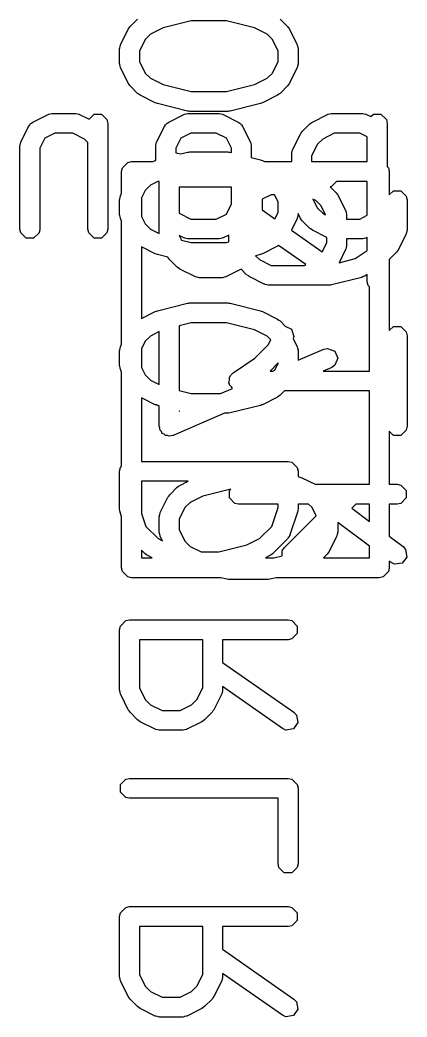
# Model space of a CAD drawing. Header units: inches. Extents: x 0.38 to 5.39, y 0.07 to 3.28.
# Drawn here: x 1.0491 to 1.126, y 2.6034 to 2.8015 of the extents above; entities that cross this region are included whole.
import ezdxf

# ---------------------------------------------------------------- set-up
doc = ezdxf.new("R2010")
doc.units = ezdxf.units.IN
doc.header["$MEASUREMENT"] = 0
doc.layers.add('BLACK', color=250, linetype='CONTINUOUS')

msp = doc.modelspace()

# ---------------------------------------------------------------- linework, layer by layer
at = {"layer": 'BLACK', "linetype": 'CONTINUOUS'}
for p, q in [((1.07064, 2.7997), (1.07083, 2.79995)), ((1.07083, 2.79995), (1.07101, 2.80021)), ((1.07101, 2.80021), (1.07251, 2.80171)), ((1.07759, 2.79996), (1.07507, 2.7987)), ((1.08314, 2.80135), (1.07759, 2.79996)), ((1.09016, 2.80135), (1.08314, 2.80135)), ((1.09571, 2.79996), (1.09016, 2.80135)), ((1.09823, 2.7987), (1.09571, 2.79996)), ((1.10079, 2.80171), (1.10229, 2.80021)), ((1.10229, 2.80021), (1.10247, 2.79995)), ((1.10247, 2.79995), (1.10266, 2.7997)), ((1.06914, 2.7967), (1.07064, 2.7997)), ((1.07507, 2.7987), (1.07402, 2.79765)), ((1.09928, 2.79765), (1.09823, 2.7987)), ((1.10266, 2.7997), (1.10416, 2.7967)), ((1.06894, 2.79596), (1.06902, 2.79626)), ((1.06902, 2.79626), (1.06908, 2.79657)), ((1.06908, 2.79657), (1.06911, 2.7966)), ((1.06911, 2.7966), (1.06914, 2.7967)), ((1.07402, 2.79765), (1.07287, 2.79535)), ((1.10043, 2.79535), (1.09928, 2.79765)), ((1.10416, 2.7967), (1.10418, 2.7966)), ((1.10418, 2.7966), (1.10422, 2.79657)), ((1.10422, 2.79657), (1.10428, 2.79626)), ((1.10428, 2.79626), (1.10436, 2.79596)), ((1.06893, 2.79582), (1.06895, 2.79591)), ((1.06893, 2.79282), (1.06893, 2.79582)), ((1.06895, 2.79591), (1.06894, 2.79596)), ((1.07287, 2.79535), (1.07287, 2.79328)), ((1.10043, 2.79328), (1.10043, 2.79535)), ((1.10436, 2.79596), (1.10435, 2.79591)), ((1.10435, 2.79591), (1.10437, 2.79582)), ((1.10437, 2.79582), (1.10437, 2.79282)), ((1.06895, 2.79272), (1.06893, 2.79282)), ((1.06894, 2.79268), (1.06895, 2.79272)), ((1.06902, 2.79237), (1.06894, 2.79268)), ((1.06908, 2.79206), (1.06902, 2.79237)), ((1.06911, 2.79203), (1.06908, 2.79206)), ((1.06914, 2.79194), (1.06911, 2.79203)), ((1.07287, 2.79328), (1.07402, 2.79098)), ((1.09928, 2.79098), (1.10043, 2.79328)), ((1.10418, 2.79203), (1.10416, 2.79194)), ((1.10422, 2.79206), (1.10418, 2.79203)), ((1.10428, 2.79237), (1.10422, 2.79206)), ((1.10436, 2.79268), (1.10428, 2.79237)), ((1.10437, 2.79282), (1.10435, 2.79272)), ((1.10435, 2.79272), (1.10436, 2.79268)), ((1.07064, 2.78894), (1.06914, 2.79194)), ((1.07402, 2.79098), (1.07507, 2.78994)), ((1.09823, 2.78994), (1.09928, 2.79098)), ((1.10416, 2.79194), (1.10266, 2.78894)), ((1.07083, 2.78869), (1.07064, 2.78894)), ((1.07101, 2.78843), (1.07083, 2.78869)), ((1.07251, 2.78693), (1.07101, 2.78843)), ((1.07507, 2.78994), (1.07759, 2.78867)), ((1.07759, 2.78867), (1.08314, 2.78729)), ((1.09016, 2.78729), (1.09571, 2.78867)), ((1.09571, 2.78867), (1.09823, 2.78994)), ((1.10229, 2.78843), (1.10079, 2.78693)), ((1.10247, 2.78869), (1.10229, 2.78843)), ((1.10266, 2.78894), (1.10247, 2.78869)), ((1.07277, 2.78675), (1.07251, 2.78693)), ((1.07302, 2.78656), (1.07277, 2.78675)), ((1.07602, 2.78506), (1.07302, 2.78656)), ((1.08314, 2.78729), (1.09016, 2.78729)), ((1.10028, 2.78656), (1.09728, 2.78506)), ((1.10053, 2.78675), (1.10028, 2.78656)), ((1.10079, 2.78693), (1.10053, 2.78675)), ((1.07623, 2.785), (1.07602, 2.78506)), ((1.07642, 2.78491), (1.07623, 2.785)), ((1.08242, 2.78341), (1.07642, 2.78491)), ((1.09688, 2.78491), (1.09088, 2.78341)), ((1.09707, 2.785), (1.09688, 2.78491)), ((1.09728, 2.78506), (1.09707, 2.785)), ((1.05172, 2.78124), (1.05472, 2.78274)), ((1.05472, 2.78274), (1.05481, 2.78277)), ((1.05481, 2.78277), (1.05484, 2.7828)), ((1.05484, 2.7828), (1.05515, 2.78286)), ((1.05515, 2.78286), (1.05546, 2.78295)), ((1.05546, 2.78295), (1.0555, 2.78293)), ((1.0555, 2.78293), (1.0556, 2.78295)), ((1.0556, 2.78295), (1.0601, 2.78295)), ((1.0601, 2.78295), (1.06019, 2.78293)), ((1.06019, 2.78293), (1.06024, 2.78295)), ((1.06024, 2.78295), (1.06054, 2.78286)), ((1.06054, 2.78286), (1.06085, 2.7828)), ((1.06085, 2.7828), (1.06088, 2.78277)), ((1.06088, 2.78277), (1.06098, 2.78274)), ((1.06098, 2.78274), (1.06285, 2.78181)), ((1.06285, 2.78181), (1.06384, 2.7828)), ((1.06384, 2.7828), (1.06535, 2.7828)), ((1.06535, 2.7828), (1.06642, 2.78174)), ((1.07871, 2.78124), (1.08171, 2.78274)), ((1.08171, 2.78274), (1.08181, 2.78277)), ((1.08181, 2.78277), (1.08184, 2.7828)), ((1.08184, 2.7828), (1.08215, 2.78286)), ((1.08215, 2.78286), (1.08246, 2.78295)), ((1.08266, 2.7834), (1.08242, 2.78341)), ((1.08246, 2.78295), (1.0825, 2.78293)), ((1.0825, 2.78293), (1.08259, 2.78295)), ((1.08259, 2.78295), (1.08859, 2.78295)), ((1.0829, 2.78335), (1.08266, 2.7834)), ((1.0904, 2.78335), (1.0829, 2.78335)), ((1.08859, 2.78295), (1.08869, 2.78293)), ((1.08869, 2.78293), (1.08873, 2.78295)), ((1.08873, 2.78295), (1.08904, 2.78286)), ((1.08904, 2.78286), (1.08935, 2.7828)), ((1.08935, 2.7828), (1.08938, 2.78277)), ((1.08938, 2.78277), (1.08947, 2.78274)), ((1.08947, 2.78274), (1.09247, 2.78124)), ((1.09064, 2.7834), (1.0904, 2.78335)), ((1.09088, 2.78341), (1.09064, 2.7834)), ((1.10721, 2.78124), (1.11021, 2.78274)), ((1.11021, 2.78274), (1.11031, 2.78277)), ((1.11031, 2.78277), (1.11034, 2.7828)), ((1.11034, 2.7828), (1.11065, 2.78286)), ((1.11065, 2.78286), (1.11095, 2.78295)), ((1.11095, 2.78295), (1.11099, 2.78293)), ((1.11099, 2.78293), (1.11109, 2.78295)), ((1.11109, 2.78295), (1.11709, 2.78295)), ((1.11709, 2.78295), (1.11719, 2.78293)), ((1.11719, 2.78293), (1.11723, 2.78295)), ((1.11723, 2.78295), (1.11753, 2.78286)), ((1.11753, 2.78286), (1.11784, 2.7828)), ((1.11784, 2.7828), (1.11788, 2.78277)), ((1.11788, 2.78277), (1.11797, 2.78274)), ((1.11797, 2.78274), (1.11884, 2.78231)), ((1.11884, 2.78231), (1.11934, 2.7828)), ((1.11934, 2.7828), (1.12084, 2.7828)), ((1.12084, 2.7828), (1.12191, 2.78174)), ((1.04934, 2.77736), (1.05084, 2.78036)), ((1.05084, 2.78036), (1.05108, 2.78067)), ((1.05108, 2.78067), (1.05111, 2.78077)), ((1.05111, 2.78077), (1.05122, 2.78086)), ((1.05122, 2.78086), (1.05131, 2.78097)), ((1.05131, 2.78097), (1.05141, 2.781)), ((1.05141, 2.781), (1.05172, 2.78124)), ((1.06642, 2.78174), (1.06657, 2.78098)), ((1.06657, 2.78098), (1.06657, 2.75998)), ((1.07633, 2.77736), (1.07783, 2.78036)), ((1.07783, 2.78036), (1.07807, 2.78067)), ((1.07807, 2.78067), (1.07811, 2.78077)), ((1.07811, 2.78077), (1.07822, 2.78086)), ((1.07822, 2.78086), (1.07831, 2.78097)), ((1.07831, 2.78097), (1.07841, 2.781)), ((1.07841, 2.781), (1.07871, 2.78124)), ((1.09247, 2.78124), (1.09278, 2.781)), ((1.09278, 2.781), (1.09288, 2.78097)), ((1.09288, 2.78097), (1.09297, 2.78086)), ((1.09297, 2.78086), (1.09308, 2.78077)), ((1.09308, 2.78077), (1.09311, 2.78067)), ((1.09311, 2.78067), (1.09335, 2.78036)), ((1.09335, 2.78036), (1.09485, 2.77736)), ((1.1052, 2.77937), (1.1067, 2.78087)), ((1.1067, 2.78087), (1.10696, 2.78105)), ((1.10696, 2.78105), (1.10721, 2.78124)), ((1.12191, 2.78174), (1.12206, 2.78098)), ((1.12206, 2.78098), (1.12206, 2.77242)), ((1.05606, 2.77901), (1.05407, 2.77801)), ((1.05963, 2.77901), (1.05606, 2.77901)), ((1.06193, 2.77786), (1.05963, 2.77901)), ((1.08306, 2.77901), (1.08106, 2.77801)), ((1.08813, 2.77901), (1.08306, 2.77901)), ((1.09013, 2.77801), (1.08813, 2.77901)), ((1.10333, 2.77586), (1.10483, 2.77886)), ((1.10483, 2.77886), (1.10502, 2.77911)), ((1.10502, 2.77911), (1.1052, 2.77937)), ((1.11156, 2.77901), (1.10926, 2.77786)), ((1.11663, 2.77901), (1.11156, 2.77901)), ((1.11812, 2.77827), (1.11663, 2.77901)), ((1.11812, 2.77337), (1.11812, 2.77827)), ((1.04913, 2.77662), (1.04922, 2.77693)), ((1.04915, 2.77658), (1.04913, 2.77662)), ((1.04913, 2.77648), (1.04915, 2.77658)), ((1.04913, 2.75998), (1.04913, 2.77648)), ((1.04922, 2.77693), (1.04928, 2.77724)), ((1.04928, 2.77724), (1.04931, 2.77727)), ((1.04931, 2.77727), (1.04934, 2.77736)), ((1.05407, 2.77801), (1.05307, 2.77602)), ((1.06263, 2.77717), (1.06193, 2.77786)), ((1.06263, 2.75998), (1.06263, 2.77717)), ((1.07613, 2.77662), (1.07621, 2.77693)), ((1.07615, 2.77658), (1.07613, 2.77662)), ((1.07613, 2.77648), (1.07615, 2.77658)), ((1.07613, 2.77361), (1.07613, 2.77648)), ((1.07621, 2.77693), (1.07628, 2.77724)), ((1.07628, 2.77724), (1.07631, 2.77727)), ((1.07631, 2.77727), (1.07633, 2.77736)), ((1.08106, 2.77801), (1.08006, 2.77602)), ((1.09112, 2.77602), (1.09013, 2.77801)), ((1.09485, 2.77736), (1.09488, 2.77727)), ((1.09488, 2.77727), (1.09491, 2.77724)), ((1.09491, 2.77724), (1.09497, 2.77693)), ((1.09497, 2.77693), (1.09506, 2.77662)), ((1.09506, 2.77662), (1.09504, 2.77658)), ((1.09504, 2.77658), (1.09506, 2.77648)), ((1.09506, 2.77648), (1.09506, 2.77418)), ((1.10821, 2.77682), (1.10706, 2.77452)), ((1.10926, 2.77786), (1.10821, 2.77682)), ((1.05307, 2.77602), (1.05307, 2.75998)), ((1.08006, 2.77602), (1.08006, 2.7751)), ((1.08006, 2.7751), (1.08108, 2.77489)), ((1.08108, 2.77489), (1.08242, 2.77523)), ((1.08242, 2.77523), (1.08266, 2.77524)), ((1.08266, 2.77524), (1.0829, 2.77529)), ((1.0829, 2.77529), (1.0904, 2.77529)), ((1.0904, 2.77529), (1.09064, 2.77524)), ((1.09064, 2.77524), (1.09088, 2.77523)), ((1.09088, 2.77523), (1.09112, 2.77517)), ((1.09112, 2.77517), (1.09112, 2.77602)), ((1.09506, 2.77418), (1.09688, 2.77373)), ((1.10312, 2.77498), (1.10314, 2.77508)), ((1.10312, 2.77337), (1.10312, 2.77498)), ((1.10313, 2.77512), (1.10321, 2.77543)), ((1.10314, 2.77508), (1.10313, 2.77512)), ((1.10321, 2.77543), (1.10327, 2.77574)), ((1.10327, 2.77574), (1.10331, 2.77577)), ((1.10331, 2.77577), (1.10333, 2.77586)), ((1.10706, 2.77452), (1.10706, 2.77337)), ((1.06948, 2.77215), (1.07055, 2.77322)), ((1.07055, 2.77322), (1.0713, 2.77337)), ((1.0713, 2.77337), (1.07559, 2.77337)), ((1.07559, 2.77337), (1.07602, 2.77358)), ((1.07602, 2.77358), (1.07613, 2.77361)), ((1.09688, 2.77373), (1.09707, 2.77364)), ((1.09707, 2.77364), (1.09728, 2.77358)), ((1.09728, 2.77358), (1.09771, 2.77337)), ((1.09771, 2.77337), (1.10312, 2.77337)), ((1.10706, 2.77337), (1.11812, 2.77337)), ((1.12206, 2.77242), (1.12233, 2.77215)), ((1.06933, 2.7714), (1.06948, 2.77215)), ((1.06933, 2.76708), (1.06933, 2.7714)), ((1.12233, 2.77215), (1.12248, 2.7714)), ((1.12248, 2.7714), (1.12248, 2.76677)), ((1.07507, 2.7687), (1.07402, 2.76765)), ((1.07652, 2.76943), (1.07507, 2.7687)), ((1.07681, 2.76943), (1.07652, 2.76943)), ((1.07681, 2.75907), (1.07681, 2.76943)), ((1.09112, 2.7683), (1.08074, 2.7683)), ((1.08074, 2.7683), (1.08074, 2.76311)), ((1.09112, 2.76495), (1.09112, 2.7683)), ((1.11102, 2.76845), (1.11072, 2.76839)), ((1.11072, 2.76839), (1.11194, 2.76717)), ((1.112, 2.76943), (1.11102, 2.76845)), ((1.11812, 2.76943), (1.112, 2.76943)), ((1.11812, 2.7627), (1.11812, 2.76943)), ((1.06894, 2.76596), (1.06902, 2.76626)), ((1.06902, 2.76626), (1.06908, 2.76657)), ((1.06908, 2.76657), (1.06911, 2.76661)), ((1.06911, 2.76661), (1.06914, 2.7667)), ((1.06914, 2.7667), (1.06933, 2.76708)), ((1.07402, 2.76765), (1.07327, 2.76615)), ((1.09902, 2.7668), (1.09724, 2.76592)), ((1.0997, 2.7668), (1.09902, 2.7668)), ((1.10043, 2.76536), (1.0997, 2.7668)), ((1.11194, 2.76717), (1.11212, 2.7669)), ((1.11212, 2.7669), (1.11231, 2.76665)), ((1.11231, 2.76665), (1.11381, 2.76365)), ((1.12248, 2.76677), (1.1233, 2.76759)), ((1.1233, 2.76759), (1.1248, 2.76759)), ((1.1248, 2.76759), (1.12587, 2.76653)), ((1.12587, 2.76653), (1.12602, 2.76577)), ((1.06893, 2.76582), (1.06895, 2.76592)), ((1.06893, 2.76282), (1.06893, 2.76582)), ((1.06895, 2.76592), (1.06894, 2.76596)), ((1.07327, 2.76615), (1.07327, 2.76249)), ((1.09013, 2.76295), (1.09112, 2.76495)), ((1.09724, 2.76592), (1.09724, 2.7638)), ((1.10043, 2.76329), (1.10043, 2.76536)), ((1.10789, 2.76566), (1.10731, 2.76594)), ((1.10731, 2.76594), (1.10821, 2.76415)), ((1.10893, 2.76461), (1.10789, 2.76566)), ((1.10983, 2.76282), (1.10893, 2.76461)), ((1.12602, 2.76577), (1.12602, 2.75977)), ((1.06895, 2.76272), (1.06893, 2.76282)), ((1.06894, 2.76268), (1.06895, 2.76272)), ((1.06902, 2.76238), (1.06894, 2.76268)), ((1.06908, 2.76207), (1.06902, 2.76238)), ((1.07327, 2.76249), (1.07402, 2.76099)), ((1.08074, 2.76311), (1.08306, 2.76195)), ((1.08813, 2.76195), (1.09013, 2.76295)), ((1.09724, 2.7638), (1.09979, 2.76201)), ((1.09979, 2.76201), (1.10043, 2.76329)), ((1.10428, 2.76238), (1.10422, 2.76207)), ((1.10436, 2.76268), (1.10428, 2.76238)), ((1.10437, 2.76282), (1.10435, 2.76272)), ((1.10435, 2.76272), (1.10436, 2.76268)), ((1.10483, 2.7621), (1.10437, 2.76303)), ((1.10437, 2.76303), (1.10437, 2.76282)), ((1.10821, 2.76415), (1.10926, 2.7631)), ((1.10926, 2.7631), (1.10983, 2.76282)), ((1.11381, 2.76365), (1.11384, 2.76356)), ((1.11384, 2.76356), (1.11387, 2.76353)), ((1.11387, 2.76353), (1.11393, 2.76322)), ((1.11393, 2.76322), (1.11402, 2.76291)), ((1.11402, 2.76291), (1.114, 2.76287)), ((1.114, 2.76287), (1.11402, 2.76277)), ((1.11402, 2.76277), (1.11402, 2.76195)), ((1.11663, 2.76195), (1.11812, 2.7627)), ((1.06911, 2.76204), (1.06908, 2.76207)), ((1.06914, 2.76194), (1.06911, 2.76204)), ((1.06933, 2.76156), (1.06914, 2.76194)), ((1.06933, 2.73708), (1.06933, 2.76156)), ((1.07402, 2.76099), (1.07507, 2.75994)), ((1.08306, 2.76195), (1.08813, 2.76195)), ((1.10416, 2.76194), (1.10305, 2.75973)), ((1.10418, 2.76204), (1.10416, 2.76194)), ((1.10422, 2.76207), (1.10418, 2.76204)), ((1.10502, 2.76185), (1.10483, 2.7621)), ((1.1052, 2.76159), (1.10502, 2.76185)), ((1.1067, 2.76009), (1.1052, 2.76159)), ((1.11402, 2.76195), (1.11663, 2.76195)), ((1.04928, 2.75923), (1.04913, 2.75998)), ((1.05035, 2.75817), (1.04928, 2.75923)), ((1.05292, 2.75923), (1.05185, 2.75817)), ((1.05307, 2.75998), (1.05292, 2.75923)), ((1.06278, 2.75923), (1.06263, 2.75998)), ((1.06384, 2.75817), (1.06278, 2.75923)), ((1.06642, 2.75923), (1.06535, 2.75817)), ((1.06657, 2.75998), (1.06642, 2.75923)), ((1.07507, 2.75994), (1.07681, 2.75907)), ((1.08171, 2.75822), (1.08076, 2.7587)), ((1.08076, 2.7587), (1.08123, 2.75777)), ((1.09059, 2.75878), (1.08947, 2.75822)), ((1.09059, 2.7574), (1.09059, 2.75878)), ((1.10305, 2.75973), (1.10918, 2.75544)), ((1.10696, 2.75992), (1.1067, 2.76009)), ((1.10721, 2.75972), (1.10696, 2.75992)), ((1.11008, 2.75829), (1.10721, 2.75972)), ((1.12581, 2.75889), (1.12431, 2.75589)), ((1.12584, 2.75899), (1.12581, 2.75889)), ((1.12587, 2.75902), (1.12584, 2.75899)), ((1.12593, 2.75933), (1.12587, 2.75902)), ((1.12601, 2.75963), (1.12593, 2.75933)), ((1.12602, 2.75977), (1.126, 2.75968)), ((1.126, 2.75968), (1.12601, 2.75963)), ((1.05185, 2.75817), (1.05035, 2.75817)), ((1.06535, 2.75817), (1.06384, 2.75817)), ((1.07602, 2.75506), (1.07327, 2.75644)), ((1.07327, 2.75644), (1.07327, 2.74221)), ((1.08123, 2.75777), (1.08314, 2.75729)), ((1.08181, 2.7582), (1.08171, 2.75822)), ((1.08184, 2.75817), (1.08181, 2.7582)), ((1.08215, 2.7581), (1.08184, 2.75817)), ((1.08246, 2.75802), (1.08215, 2.7581)), ((1.0825, 2.75804), (1.08246, 2.75802)), ((1.08259, 2.75802), (1.0825, 2.75804)), ((1.08859, 2.75802), (1.08259, 2.75802)), ((1.08314, 2.75729), (1.09016, 2.75729)), ((1.08869, 2.75804), (1.08859, 2.75802)), ((1.08873, 2.75802), (1.08869, 2.75804)), ((1.08904, 2.7581), (1.08873, 2.75802)), ((1.08935, 2.75817), (1.08904, 2.7581)), ((1.08938, 2.7582), (1.08935, 2.75817)), ((1.08947, 2.75822), (1.08938, 2.7582)), ((1.09016, 2.75729), (1.09059, 2.7574)), ((1.10028, 2.75656), (1.09728, 2.75506)), ((1.10049, 2.75672), (1.10028, 2.75656)), ((1.10593, 2.75291), (1.10049, 2.75672)), ((1.10918, 2.75544), (1.11008, 2.75724)), ((1.11008, 2.75724), (1.11008, 2.75829)), ((1.11402, 2.75663), (1.11393, 2.75633)), ((1.11402, 2.75677), (1.114, 2.75668)), ((1.114, 2.75668), (1.11402, 2.75663)), ((1.11709, 2.75802), (1.11402, 2.75802)), ((1.11402, 2.75802), (1.11402, 2.75677)), ((1.11719, 2.75804), (1.11709, 2.75802)), ((1.11723, 2.75802), (1.11719, 2.75804)), ((1.11753, 2.7581), (1.11723, 2.75802)), ((1.11784, 2.75817), (1.11753, 2.7581)), ((1.11788, 2.7582), (1.11784, 2.75817)), ((1.11797, 2.75822), (1.11788, 2.7582)), ((1.11812, 2.7583), (1.11797, 2.75822)), ((1.11812, 2.75569), (1.11812, 2.7583)), ((1.07623, 2.755), (1.07602, 2.75506)), ((1.07642, 2.75491), (1.07623, 2.755)), ((1.07852, 2.75439), (1.07642, 2.75491)), ((1.07871, 2.75414), (1.07852, 2.75439)), ((1.09688, 2.75491), (1.09594, 2.75468)), ((1.09594, 2.75468), (1.09672, 2.75389)), ((1.09707, 2.755), (1.09688, 2.75491)), ((1.09728, 2.75506), (1.09707, 2.755)), ((1.11381, 2.75589), (1.11251, 2.75329)), ((1.11384, 2.75599), (1.11381, 2.75589)), ((1.11387, 2.75602), (1.11384, 2.75599)), ((1.11393, 2.75633), (1.11387, 2.75602)), ((1.11574, 2.7541), (1.11812, 2.75569)), ((1.12394, 2.75538), (1.12248, 2.75392)), ((1.12412, 2.75564), (1.12394, 2.75538)), ((1.12431, 2.75589), (1.12412, 2.75564)), ((1.07888, 2.75388), (1.07871, 2.75414)), ((1.08038, 2.75238), (1.07888, 2.75388)), ((1.08065, 2.75221), (1.08038, 2.75238)), ((1.09672, 2.75389), (1.09902, 2.75274)), ((1.09902, 2.75274), (1.10559, 2.75274)), ((1.10559, 2.75274), (1.10593, 2.75291)), ((1.11251, 2.75329), (1.11574, 2.7541)), ((1.12248, 2.75392), (1.12248, 2.73978)), ((1.08089, 2.75201), (1.08065, 2.75221)), ((1.08389, 2.75051), (1.08089, 2.75201)), ((1.08399, 2.75049), (1.08389, 2.75051)), ((1.08402, 2.75046), (1.08399, 2.75049)), ((1.08433, 2.75039), (1.08402, 2.75046)), ((1.09003, 2.75046), (1.08972, 2.75039)), ((1.09006, 2.75049), (1.09003, 2.75046)), ((1.09015, 2.75051), (1.09006, 2.75049)), ((1.09307, 2.75197), (1.09015, 2.75051)), ((1.09416, 2.75088), (1.09307, 2.75197)), ((1.09443, 2.75071), (1.09416, 2.75088)), ((1.09467, 2.75051), (1.09443, 2.75071)), ((1.09767, 2.74901), (1.09467, 2.75051)), ((1.11733, 2.75051), (1.11703, 2.75037)), ((1.11764, 2.75064), (1.11733, 2.75051)), ((1.11812, 2.75096), (1.11764, 2.75064)), ((1.11812, 2.74949), (1.11812, 2.75096)), ((1.08464, 2.75031), (1.08433, 2.75039)), ((1.08468, 2.75033), (1.08464, 2.75031)), ((1.08477, 2.75031), (1.08468, 2.75033)), ((1.08927, 2.75031), (1.08477, 2.75031)), ((1.08937, 2.75033), (1.08927, 2.75031)), ((1.08941, 2.75031), (1.08937, 2.75033)), ((1.08972, 2.75039), (1.08941, 2.75031)), ((1.09777, 2.74899), (1.09767, 2.74901)), ((1.0978, 2.74896), (1.09777, 2.74899)), ((1.09811, 2.7489), (1.0978, 2.74896)), ((1.09841, 2.74881), (1.09811, 2.7489)), ((1.09846, 2.74883), (1.09841, 2.74881)), ((1.09855, 2.74881), (1.09846, 2.74883)), ((1.11055, 2.74881), (1.09855, 2.74881)), ((1.11079, 2.74885), (1.11055, 2.74881)), ((1.11103, 2.74887), (1.11079, 2.74885)), ((1.11703, 2.75037), (1.11103, 2.74887)), ((1.11827, 2.74873), (1.11812, 2.74949)), ((1.11854, 2.74846), (1.11827, 2.74873)), ((1.11854, 2.73175), (1.11854, 2.74846)), ((1.07642, 2.74373), (1.08242, 2.74523)), ((1.08242, 2.74523), (1.08266, 2.74524)), ((1.08266, 2.74524), (1.0829, 2.74529)), ((1.0829, 2.74529), (1.0904, 2.74529)), ((1.0904, 2.74529), (1.09064, 2.74524)), ((1.09064, 2.74524), (1.09088, 2.74523)), ((1.09088, 2.74523), (1.09688, 2.74373)), ((1.07327, 2.74221), (1.07602, 2.74358)), ((1.07602, 2.74358), (1.07623, 2.74364)), ((1.07623, 2.74364), (1.07642, 2.74373)), ((1.09688, 2.74373), (1.09707, 2.74364)), ((1.09707, 2.74364), (1.09728, 2.74358)), ((1.09728, 2.74358), (1.10028, 2.74208)), ((1.08314, 2.74135), (1.08074, 2.74075)), ((1.08074, 2.74075), (1.08074, 2.72789)), ((1.09016, 2.74135), (1.08314, 2.74135)), ((1.09571, 2.73997), (1.09016, 2.74135)), ((1.10028, 2.74208), (1.10053, 2.74189)), ((1.10053, 2.74189), (1.10079, 2.74172)), ((1.10079, 2.74172), (1.10184, 2.74067)), ((1.10184, 2.74067), (1.10304, 2.74007)), ((1.12248, 2.73978), (1.1233, 2.7406)), ((1.1233, 2.7406), (1.1248, 2.7406)), ((1.1248, 2.7406), (1.12587, 2.73953)), ((1.07507, 2.73871), (1.07402, 2.73766)), ((1.07681, 2.73958), (1.07507, 2.73871)), ((1.07681, 2.72907), (1.07681, 2.73958)), ((1.09823, 2.73871), (1.09571, 2.73997)), ((1.09896, 2.73798), (1.09823, 2.73871)), ((1.10304, 2.74007), (1.10352, 2.73864)), ((1.10352, 2.73864), (1.1034, 2.73822)), ((1.12587, 2.73953), (1.12602, 2.73878)), ((1.12602, 2.73878), (1.12602, 2.72078)), ((1.06902, 2.73627), (1.06908, 2.73658)), ((1.06908, 2.73658), (1.06911, 2.73661)), ((1.06911, 2.73661), (1.06914, 2.7367)), ((1.06914, 2.7367), (1.06933, 2.73708)), ((1.07402, 2.73766), (1.07327, 2.73616)), ((1.0958, 2.73431), (1.09844, 2.73694)), ((1.09844, 2.73694), (1.09896, 2.73798)), ((1.1034, 2.73822), (1.10416, 2.7367)), ((1.10416, 2.7367), (1.10418, 2.73661)), ((1.10418, 2.73661), (1.10422, 2.73658)), ((1.10422, 2.73658), (1.10428, 2.73627)), ((1.06893, 2.73582), (1.06895, 2.73592)), ((1.06893, 2.73282), (1.06893, 2.73582)), ((1.06894, 2.73596), (1.06902, 2.73627)), ((1.06895, 2.73592), (1.06894, 2.73596)), ((1.07327, 2.73616), (1.07327, 2.73249)), ((1.10428, 2.73627), (1.10436, 2.73596)), ((1.10436, 2.73596), (1.10435, 2.73592)), ((1.10435, 2.73592), (1.10437, 2.73582)), ((1.10437, 2.73389), (1.1095, 2.73609)), ((1.10437, 2.73582), (1.10437, 2.73389)), ((1.1095, 2.73609), (1.11025, 2.73625)), ((1.11025, 2.73625), (1.11165, 2.73569)), ((1.11165, 2.73569), (1.11224, 2.7343)), ((1.06895, 2.73273), (1.06893, 2.73282)), ((1.06894, 2.73268), (1.06895, 2.73273)), ((1.06902, 2.73238), (1.06894, 2.73268)), ((1.09146, 2.73142), (1.0958, 2.73431)), ((1.10043, 2.73337), (1.09881, 2.73175)), ((1.09974, 2.7319), (1.10043, 2.73329)), ((1.10043, 2.73329), (1.10043, 2.73337)), ((1.11168, 2.7329), (1.11105, 2.73247)), ((1.11224, 2.7343), (1.11168, 2.7329)), ((1.06908, 2.73207), (1.06902, 2.73238)), ((1.06911, 2.73204), (1.06908, 2.73207)), ((1.06914, 2.73194), (1.06911, 2.73204)), ((1.06933, 2.73156), (1.06914, 2.73194)), ((1.06933, 2.71283), (1.06933, 2.73156)), ((1.07327, 2.73249), (1.07402, 2.73099)), ((1.07402, 2.73099), (1.07507, 2.72994)), ((1.09074, 2.73053), (1.09088, 2.73067)), ((1.09088, 2.73067), (1.09092, 2.73087)), ((1.09092, 2.73087), (1.09146, 2.73142)), ((1.09881, 2.73175), (1.09937, 2.73175)), ((1.09937, 2.73175), (1.09974, 2.7319)), ((1.11105, 2.73247), (1.10936, 2.73175)), ((1.10936, 2.73175), (1.11854, 2.73175)), ((1.07507, 2.72994), (1.07681, 2.72907)), ((1.09062, 2.7294), (1.09074, 2.72996)), ((1.09074, 2.72923), (1.09062, 2.7294)), ((1.09074, 2.72996), (1.09074, 2.73053)), ((1.09074, 2.72902), (1.09074, 2.72923)), ((1.09114, 2.72862), (1.09074, 2.72902)), ((1.09135, 2.72831), (1.09114, 2.72862)), ((1.08074, 2.72789), (1.08314, 2.72729)), ((1.08314, 2.72729), (1.08898, 2.72729)), ((1.08898, 2.72729), (1.09135, 2.72831)), ((1.10053, 2.72676), (1.10028, 2.72656)), ((1.10079, 2.72693), (1.10053, 2.72676)), ((1.10167, 2.72781), (1.10079, 2.72693)), ((1.11854, 2.72781), (1.10167, 2.72781)), ((1.11854, 2.70925), (1.11854, 2.72781)), ((1.07602, 2.72506), (1.07327, 2.72644)), ((1.07327, 2.72644), (1.07327, 2.7138)), ((1.07623, 2.72501), (1.07602, 2.72506)), ((1.07642, 2.72492), (1.07623, 2.72501)), ((1.07681, 2.72482), (1.07642, 2.72492)), ((1.07681, 2.72078), (1.07681, 2.72482)), ((1.09688, 2.72492), (1.09088, 2.72342)), ((1.09707, 2.72501), (1.09688, 2.72492)), ((1.09728, 2.72506), (1.09707, 2.72501)), ((1.10028, 2.72656), (1.09728, 2.72506)), ((1.08979, 2.72336), (1.07955, 2.71897)), ((1.08085, 2.72381), (1.08074, 2.72384)), ((1.08074, 2.72384), (1.08074, 2.72376)), ((1.08074, 2.72376), (1.08085, 2.72381)), ((1.0904, 2.72336), (1.08979, 2.72336)), ((1.09064, 2.7234), (1.0904, 2.72336)), ((1.09088, 2.72342), (1.09064, 2.7234)), ((1.07681, 2.72076), (1.07681, 2.72078)), ((1.07681, 2.72075), (1.07681, 2.72076)), ((1.07682, 2.72073), (1.07681, 2.72075)), ((1.07696, 2.72003), (1.07682, 2.72073)), ((1.12602, 2.72078), (1.12587, 2.72003)), ((1.07724, 2.71974), (1.07696, 2.72003)), ((1.0774, 2.71937), (1.07724, 2.71974)), ((1.07775, 2.71923), (1.0774, 2.71937)), ((1.07802, 2.71896), (1.07775, 2.71923)), ((1.07843, 2.71896), (1.07802, 2.71896)), ((1.0788, 2.71881), (1.07843, 2.71896)), ((1.07951, 2.71896), (1.0788, 2.71881)), ((1.07953, 2.71896), (1.07951, 2.71896)), ((1.07955, 2.71897), (1.07953, 2.71897)), ((1.07953, 2.71897), (1.07953, 2.71896)), ((1.1233, 2.71896), (1.12248, 2.71978)), ((1.12248, 2.71978), (1.12248, 2.70925)), ((1.1248, 2.71896), (1.1233, 2.71896)), ((1.12587, 2.72003), (1.1248, 2.71896)), ((1.06908, 2.71258), (1.06933, 2.71283)), ((1.07327, 2.7138), (1.1024, 2.7138)), ((1.1024, 2.7138), (1.10315, 2.71365)), ((1.10315, 2.71365), (1.10422, 2.71258)), ((1.06893, 2.71183), (1.06908, 2.71258)), ((1.06893, 2.70433), (1.06893, 2.71183)), ((1.10422, 2.71258), (1.10437, 2.71183)), ((1.10437, 2.71183), (1.10437, 2.71079)), ((1.10437, 2.71079), (1.10475, 2.71069)), ((1.08253, 2.70986), (1.07327, 2.70986)), ((1.07327, 2.70986), (1.07327, 2.70345)), ((1.08038, 2.70867), (1.08065, 2.70885)), ((1.08065, 2.70885), (1.08089, 2.70904)), ((1.08089, 2.70904), (1.08253, 2.70986)), ((1.10475, 2.71069), (1.10494, 2.7106)), ((1.10494, 2.7106), (1.10515, 2.71054)), ((1.10515, 2.71054), (1.10774, 2.70925)), ((1.10774, 2.70925), (1.11854, 2.70925)), ((1.12248, 2.70925), (1.12405, 2.70925)), ((1.12405, 2.70925), (1.1248, 2.7091)), ((1.1248, 2.7091), (1.12587, 2.70803)), ((1.07851, 2.70666), (1.07871, 2.70691)), ((1.07871, 2.70691), (1.07888, 2.70717)), ((1.07888, 2.70717), (1.08038, 2.70867)), ((1.08546, 2.70692), (1.08294, 2.70566)), ((1.09101, 2.70831), (1.08546, 2.70692)), ((1.09074, 2.70803), (1.09101, 2.70831)), ((1.09074, 2.70653), (1.09074, 2.70803)), ((1.12587, 2.70803), (1.12587, 2.70653)), ((1.07701, 2.70366), (1.07851, 2.70666)), ((1.08294, 2.70566), (1.08189, 2.70461)), ((1.0918, 2.70546), (1.09074, 2.70653)), ((1.09255, 2.70531), (1.0918, 2.70546)), ((1.10043, 2.70531), (1.09255, 2.70531)), ((1.10043, 2.70465), (1.10043, 2.70531)), ((1.10646, 2.70531), (1.10437, 2.70531)), ((1.10437, 2.70531), (1.10437, 2.70433)), ((1.10715, 2.70461), (1.10646, 2.70531)), ((1.11587, 2.70531), (1.11505, 2.70449)), ((1.11854, 2.70531), (1.11587, 2.70531)), ((1.11854, 2.70187), (1.11854, 2.70531)), ((1.12405, 2.70531), (1.12248, 2.70531)), ((1.12248, 2.70531), (1.12248, 2.69892)), ((1.1248, 2.70546), (1.12405, 2.70531)), ((1.12587, 2.70653), (1.1248, 2.70546)), ((1.06899, 2.70402), (1.06893, 2.70433)), ((1.06903, 2.70371), (1.06899, 2.70402)), ((1.06933, 2.70281), (1.06903, 2.70371)), ((1.07327, 2.70345), (1.07412, 2.70089)), ((1.07681, 2.70292), (1.0769, 2.70322)), ((1.07683, 2.70288), (1.07681, 2.70292)), ((1.07681, 2.70278), (1.07683, 2.70288)), ((1.0769, 2.70322), (1.07696, 2.70353)), ((1.07696, 2.70353), (1.07699, 2.70357)), ((1.07699, 2.70357), (1.07701, 2.70366)), ((1.08189, 2.70461), (1.08074, 2.70232)), ((1.09918, 2.70089), (1.10043, 2.70465)), ((1.10166, 2.69667), (1.10797, 2.70298)), ((1.10426, 2.70371), (1.10277, 2.69921)), ((1.1043, 2.70402), (1.10426, 2.70371)), ((1.10437, 2.70433), (1.1043, 2.70402)), ((1.10797, 2.70298), (1.10715, 2.70461)), ((1.11505, 2.70449), (1.11854, 2.70187)), ((1.06933, 2.69266), (1.06933, 2.70281)), ((1.07412, 2.70089), (1.07657, 2.69845)), ((1.07681, 2.69978), (1.07681, 2.70278)), ((1.08074, 2.70232), (1.08074, 2.70025)), ((1.09673, 2.69845), (1.09918, 2.70089)), ((1.11854, 2.69695), (1.11224, 2.70168)), ((1.11224, 2.70168), (1.11224, 2.69978)), ((1.07683, 2.69968), (1.07681, 2.69978)), ((1.07681, 2.69964), (1.07683, 2.69968)), ((1.0769, 2.69934), (1.07681, 2.69964)), ((1.07696, 2.69903), (1.0769, 2.69934)), ((1.07699, 2.699), (1.07696, 2.69903)), ((1.07701, 2.6989), (1.07699, 2.699)), ((1.07747, 2.698), (1.07701, 2.6989)), ((1.08074, 2.70025), (1.08189, 2.69795)), ((1.10272, 2.69908), (1.10254, 2.69881)), ((1.10277, 2.69921), (1.10272, 2.69912)), ((1.10272, 2.69912), (1.10272, 2.69908)), ((1.11203, 2.6989), (1.11053, 2.6959)), ((1.11206, 2.699), (1.11203, 2.6989)), ((1.11209, 2.69903), (1.11206, 2.699)), ((1.11215, 2.69934), (1.11209, 2.69903)), ((1.11224, 2.69964), (1.11215, 2.69934)), ((1.11224, 2.69978), (1.11222, 2.69968)), ((1.11222, 2.69968), (1.11224, 2.69964)), ((1.12248, 2.69892), (1.12523, 2.69686)), ((1.07657, 2.69845), (1.07747, 2.698)), ((1.08189, 2.69795), (1.08294, 2.6969)), ((1.08294, 2.6969), (1.08515, 2.6958)), ((1.08866, 2.6958), (1.09421, 2.69719)), ((1.09421, 2.69719), (1.09673, 2.69845)), ((1.10229, 2.69844), (1.09929, 2.69544)), ((1.10234, 2.69852), (1.10229, 2.69844)), ((1.10238, 2.69854), (1.10234, 2.69852)), ((1.10254, 2.69881), (1.10238, 2.69854)), ((1.11854, 2.69463), (1.11854, 2.69695)), ((1.07401, 2.69544), (1.07327, 2.69618)), ((1.07327, 2.69618), (1.07327, 2.69463)), ((1.07427, 2.69526), (1.07401, 2.69544)), ((1.07452, 2.69507), (1.07427, 2.69526)), ((1.0754, 2.69463), (1.07452, 2.69507)), ((1.08515, 2.6958), (1.08866, 2.6958)), ((1.09878, 2.69507), (1.09789, 2.69463)), ((1.09903, 2.69526), (1.09878, 2.69507)), ((1.09929, 2.69544), (1.09903, 2.69526)), ((1.09953, 2.69463), (1.10123, 2.69505)), ((1.10123, 2.69604), (1.10166, 2.69667)), ((1.10123, 2.69505), (1.10123, 2.69604)), ((1.11016, 2.69539), (1.1094, 2.69463)), ((1.11034, 2.69565), (1.11016, 2.69539)), ((1.11053, 2.6959), (1.11034, 2.69565)), ((1.12523, 2.69686), (1.12574, 2.69629)), ((1.12574, 2.69629), (1.12596, 2.69479)), ((1.07327, 2.69463), (1.0754, 2.69463)), ((1.09789, 2.69463), (1.09953, 2.69463)), ((1.1094, 2.69463), (1.11854, 2.69463)), ((1.12287, 2.69371), (1.12248, 2.694)), ((1.12248, 2.694), (1.12248, 2.69266)), ((1.12356, 2.69338), (1.12287, 2.69371)), ((1.12505, 2.69359), (1.12356, 2.69338)), ((1.12596, 2.69479), (1.12505, 2.69359)), ((1.06948, 2.6919), (1.06933, 2.69266)), ((1.07055, 2.69084), (1.06948, 2.6919)), ((1.12233, 2.6919), (1.12127, 2.69084)), ((1.12248, 2.69266), (1.12233, 2.6919)), ((1.0713, 2.69069), (1.07055, 2.69084)), ((1.08903, 2.69069), (1.0713, 2.69069)), ((1.0903, 2.69037), (1.08903, 2.69069)), ((1.09054, 2.69036), (1.0903, 2.69037)), ((1.09077, 2.69031), (1.09054, 2.69036)), ((1.09827, 2.69031), (1.09077, 2.69031)), ((1.09851, 2.69036), (1.09827, 2.69031)), ((1.09875, 2.69037), (1.09851, 2.69036)), ((1.10001, 2.69069), (1.09875, 2.69037)), ((1.12051, 2.69069), (1.10001, 2.69069)), ((1.12127, 2.69084), (1.12051, 2.69069)), ((1.06893, 2.68033), (1.06908, 2.68108)), ((1.06908, 2.68108), (1.07015, 2.68215)), ((1.07015, 2.68215), (1.0709, 2.6823)), ((1.0709, 2.6823), (1.1024, 2.6823)), ((1.1024, 2.6823), (1.10315, 2.68215)), ((1.10315, 2.68215), (1.10422, 2.68108)), ((1.10422, 2.68108), (1.10422, 2.67958)), ((1.06893, 2.66833), (1.06893, 2.68033)), ((1.10422, 2.67958), (1.10315, 2.67851)), ((1.08543, 2.67836), (1.07287, 2.67836)), ((1.07287, 2.67836), (1.07287, 2.6688)), ((1.08543, 2.6688), (1.08543, 2.67836)), ((1.1024, 2.67836), (1.08937, 2.67836)), ((1.08937, 2.67836), (1.08937, 2.67386)), ((1.10315, 2.67851), (1.1024, 2.67836)), ((1.08937, 2.67386), (1.10353, 2.66395)), ((1.06895, 2.66824), (1.06893, 2.66833)), ((1.06894, 2.66819), (1.06895, 2.66824)), ((1.06902, 2.66789), (1.06894, 2.66819)), ((1.06908, 2.66758), (1.06902, 2.66789)), ((1.06911, 2.66755), (1.06908, 2.66758)), ((1.06914, 2.66745), (1.06911, 2.66755)), ((1.07064, 2.66445), (1.06914, 2.66745)), ((1.07287, 2.6688), (1.07402, 2.6665)), ((1.08428, 2.6665), (1.08543, 2.6688)), ((1.08916, 2.66745), (1.08766, 2.66445)), ((1.08919, 2.66755), (1.08916, 2.66745)), ((1.08922, 2.66758), (1.08919, 2.66755)), ((1.08928, 2.66789), (1.08922, 2.66758)), ((1.08936, 2.66819), (1.08928, 2.66789)), ((1.08937, 2.66833), (1.08935, 2.66824)), ((1.08935, 2.66824), (1.08936, 2.66819)), ((1.10127, 2.66072), (1.08937, 2.66905)), ((1.08937, 2.66905), (1.08937, 2.66833)), ((1.07402, 2.6665), (1.07507, 2.66545)), ((1.07507, 2.66545), (1.07737, 2.6643)), ((1.08094, 2.6643), (1.08323, 2.66545)), ((1.08323, 2.66545), (1.08428, 2.6665)), ((1.07083, 2.6642), (1.07064, 2.66445)), ((1.07101, 2.66394), (1.07083, 2.6642)), ((1.07251, 2.66244), (1.07101, 2.66394)), ((1.07737, 2.6643), (1.08094, 2.6643)), ((1.08729, 2.66394), (1.08579, 2.66244)), ((1.08747, 2.6642), (1.08729, 2.66394)), ((1.08766, 2.66445), (1.08747, 2.6642)), ((1.10353, 2.66395), (1.10406, 2.66339)), ((1.10406, 2.66339), (1.10432, 2.66191)), ((1.07277, 2.66227), (1.07251, 2.66244)), ((1.07302, 2.66207), (1.07277, 2.66227)), ((1.07602, 2.66057), (1.07302, 2.66207)), ((1.08528, 2.66207), (1.08228, 2.66057)), ((1.08553, 2.66227), (1.08528, 2.66207)), ((1.08579, 2.66244), (1.08553, 2.66227)), ((1.10432, 2.66191), (1.10346, 2.66067)), ((1.07612, 2.66055), (1.07602, 2.66057)), ((1.07615, 2.66051), (1.07612, 2.66055)), ((1.07646, 2.66045), (1.07615, 2.66051)), ((1.07676, 2.66037), (1.07646, 2.66045)), ((1.0768, 2.66038), (1.07676, 2.66037)), ((1.0769, 2.66036), (1.0768, 2.66038)), ((1.0814, 2.66036), (1.0769, 2.66036)), ((1.0815, 2.66038), (1.0814, 2.66036)), ((1.08154, 2.66037), (1.0815, 2.66038)), ((1.08184, 2.66045), (1.08154, 2.66037)), ((1.08215, 2.66051), (1.08184, 2.66045)), ((1.08219, 2.66055), (1.08215, 2.66051)), ((1.08228, 2.66057), (1.08219, 2.66055)), ((1.10197, 2.66041), (1.10127, 2.66072)), ((1.10346, 2.66067), (1.10197, 2.66041)), ((1.06908, 2.64959), (1.07015, 2.65065)), ((1.06908, 2.64808), (1.06908, 2.64959)), ((1.07015, 2.65065), (1.0709, 2.6508)), ((1.0709, 2.6508), (1.1024, 2.6508)), ((1.1024, 2.6508), (1.10315, 2.65065)), ((1.10315, 2.65065), (1.10422, 2.64959)), ((1.10422, 2.64959), (1.10437, 2.64883)), ((1.07015, 2.64702), (1.06908, 2.64808)), ((1.10437, 2.64883), (1.10437, 2.63384)), ((1.0709, 2.64687), (1.07015, 2.64702)), ((1.10043, 2.64687), (1.0709, 2.64687)), ((1.10043, 2.63384), (1.10043, 2.64687)), ((1.10058, 2.63308), (1.10043, 2.63384)), ((1.10437, 2.63384), (1.10422, 2.63308)), ((1.10164, 2.63202), (1.10058, 2.63308)), ((1.10315, 2.63202), (1.10164, 2.63202)), ((1.10422, 2.63308), (1.10315, 2.63202)), ((1.06893, 2.62334), (1.06908, 2.62409)), ((1.06908, 2.62409), (1.07015, 2.62516)), ((1.07015, 2.62516), (1.0709, 2.62531)), ((1.0709, 2.62531), (1.1024, 2.62531)), ((1.1024, 2.62531), (1.10315, 2.62516)), ((1.10315, 2.62516), (1.10422, 2.62409)), ((1.10422, 2.62409), (1.10422, 2.62258)), ((1.06893, 2.61134), (1.06893, 2.62334)), ((1.10422, 2.62258), (1.10315, 2.62152)), ((1.08543, 2.62137), (1.07287, 2.62137)), ((1.07287, 2.62137), (1.07287, 2.6118)), ((1.08543, 2.6118), (1.08543, 2.62137)), ((1.1024, 2.62137), (1.08937, 2.62137)), ((1.08937, 2.62137), (1.08937, 2.61686)), ((1.10315, 2.62152), (1.1024, 2.62137)), ((1.08937, 2.61686), (1.10353, 2.60695)), ((1.07287, 2.6118), (1.07402, 2.60951)), ((1.08428, 2.60951), (1.08543, 2.6118)), ((1.10127, 2.60373), (1.08937, 2.61206)), ((1.08937, 2.61206), (1.08937, 2.61134)), ((1.06895, 2.61124), (1.06893, 2.61134)), ((1.06894, 2.6112), (1.06895, 2.61124)), ((1.06902, 2.6109), (1.06894, 2.6112)), ((1.06908, 2.61059), (1.06902, 2.6109)), ((1.06911, 2.61055), (1.06908, 2.61059)), ((1.06914, 2.61046), (1.06911, 2.61055)), ((1.07064, 2.60746), (1.06914, 2.61046)), ((1.08916, 2.61046), (1.08766, 2.60746)), ((1.08919, 2.61055), (1.08916, 2.61046)), ((1.08922, 2.61059), (1.08919, 2.61055)), ((1.08928, 2.6109), (1.08922, 2.61059)), ((1.08936, 2.6112), (1.08928, 2.6109)), ((1.08937, 2.61134), (1.08935, 2.61124)), ((1.08935, 2.61124), (1.08936, 2.6112)), ((1.07402, 2.60951), (1.07507, 2.60846)), ((1.07507, 2.60846), (1.07737, 2.60731)), ((1.08094, 2.60731), (1.08323, 2.60846)), ((1.08323, 2.60846), (1.08428, 2.60951)), ((1.07083, 2.60721), (1.07064, 2.60746)), ((1.07101, 2.60695), (1.07083, 2.60721)), ((1.07251, 2.60545), (1.07101, 2.60695)), ((1.07737, 2.60731), (1.08094, 2.60731)), ((1.08729, 2.60695), (1.08579, 2.60545)), ((1.08747, 2.60721), (1.08729, 2.60695)), ((1.08766, 2.60746), (1.08747, 2.60721)), ((1.10353, 2.60695), (1.10406, 2.6064)), ((1.10406, 2.6064), (1.10432, 2.60491)), ((1.07277, 2.60527), (1.07251, 2.60545)), ((1.07302, 2.60508), (1.07277, 2.60527)), ((1.07602, 2.60358), (1.07302, 2.60508)), ((1.08528, 2.60508), (1.08228, 2.60358)), ((1.08553, 2.60527), (1.08528, 2.60508)), ((1.08579, 2.60545), (1.08553, 2.60527)), ((1.10432, 2.60491), (1.10346, 2.60368)), ((1.07612, 2.60355), (1.07602, 2.60358)), ((1.07615, 2.60352), (1.07612, 2.60355)), ((1.07646, 2.60346), (1.07615, 2.60352)), ((1.07676, 2.60338), (1.07646, 2.60346)), ((1.0768, 2.60339), (1.07676, 2.60338)), ((1.0769, 2.60337), (1.0768, 2.60339)), ((1.0814, 2.60337), (1.0769, 2.60337)), ((1.0815, 2.60339), (1.0814, 2.60337)), ((1.08154, 2.60338), (1.0815, 2.60339)), ((1.08184, 2.60346), (1.08154, 2.60338)), ((1.08215, 2.60352), (1.08184, 2.60346)), ((1.08219, 2.60355), (1.08215, 2.60352)), ((1.08228, 2.60358), (1.08219, 2.60355)), ((1.10197, 2.60342), (1.10127, 2.60373)), ((1.10346, 2.60368), (1.10197, 2.60342))]:
    msp.add_line(p, q, dxfattribs=at)

doc.saveas('drawing.dxf')
